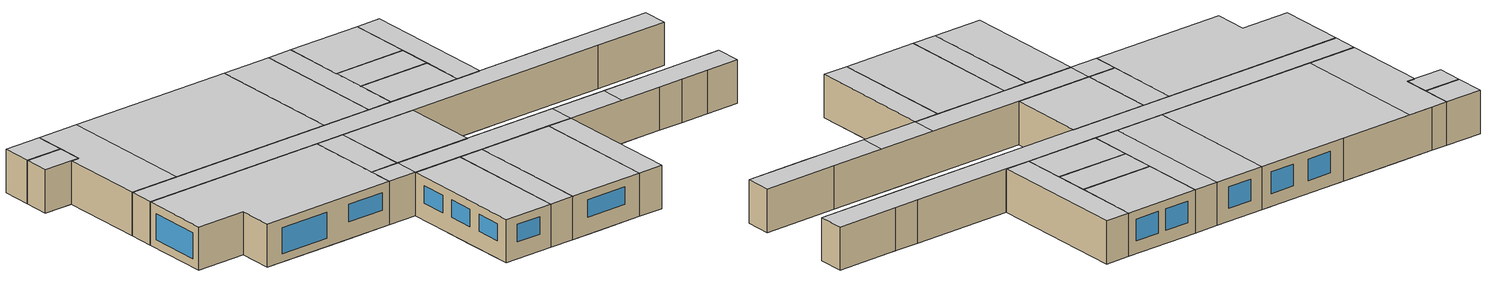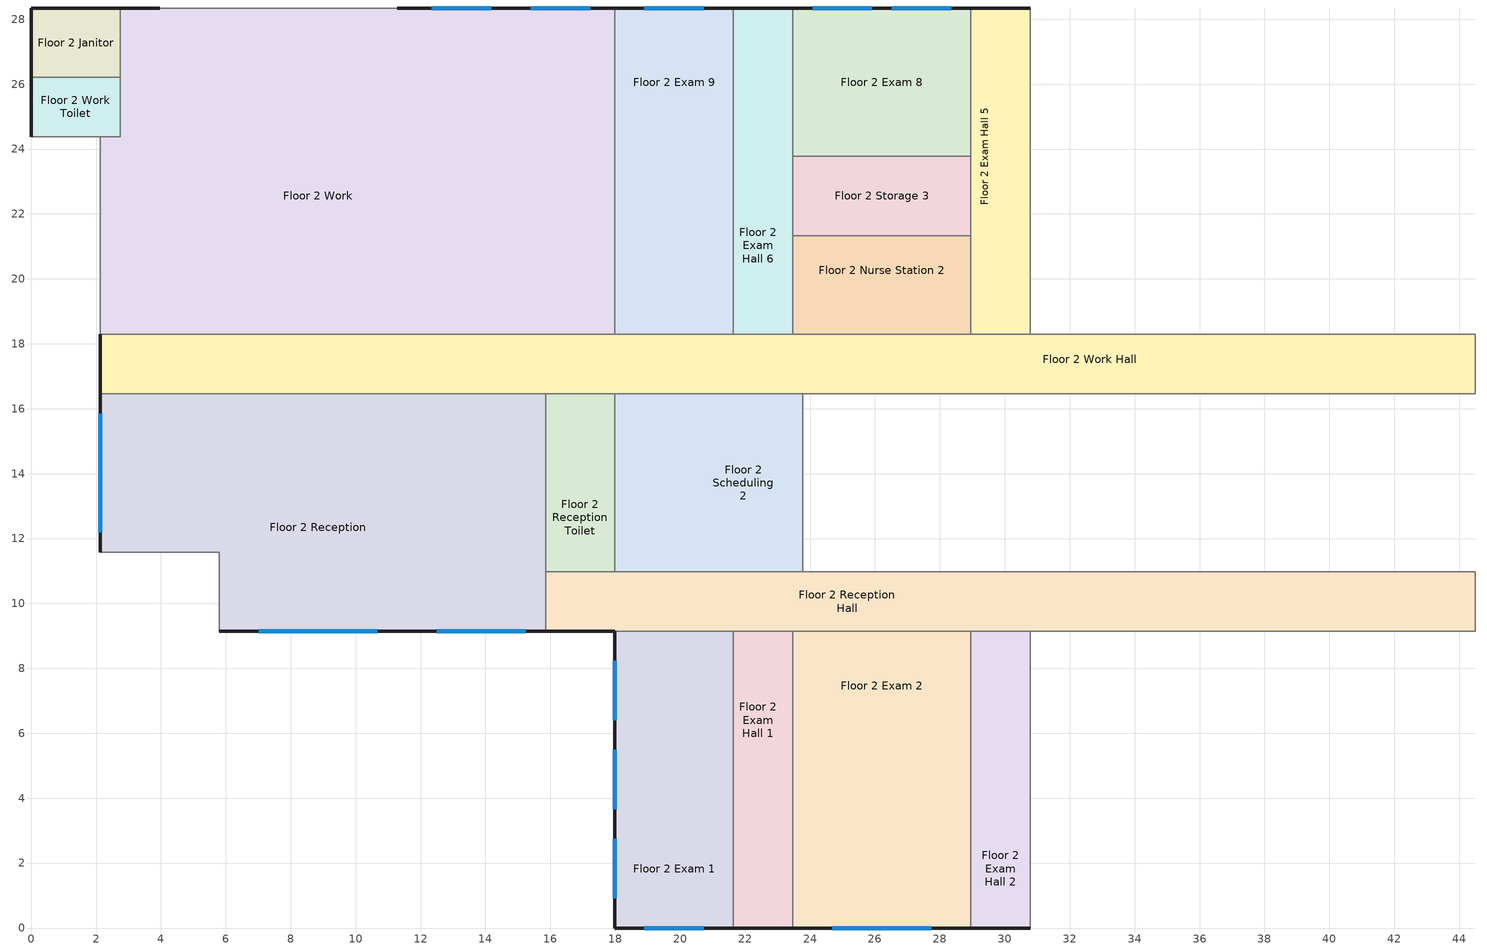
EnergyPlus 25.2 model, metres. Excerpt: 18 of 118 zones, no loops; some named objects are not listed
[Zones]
Floor 2 Exam 1
 floor to Floor 1 Vestibule (int_slab_floor): 17.98,7.92 20.73,7.92 20.73,5.49 17.98,5.49 z3.05
 floor to Floor 1 Pre-Op Toilet (int_slab_floor): 17.98,5.49 20.73,5.49 20.73,3.66 17.98,3.66 z3.05
 floor to Floor 1 Step Down (int_slab_floor): 17.98,3.66 21.64,3.66 21.64,0 17.98,0 z3.05
 floor to Floor 1 Pre-Op Room 1 (int_slab_floor): 17.98,9.14 20.73,9.14 20.73,7.92 17.98,7.92 z3.05
 floor to Floor 1 Pre-Op Hall (int_slab_floor): 21.64,9.14 21.64,3.66 20.73,3.66 20.73,9.14 z3.05
 wall outside (nonres_ext_wall_mid): 17.98,9.14 17.98,0 21.64,0 z3.05:6.1
 wall to Floor 2 Exam Hall 1 (int_wall): 21.64,0 21.64,9.14 z3.05:6.1
 wall to Floor 2 Reception Hall (int_wall): 21.64,9.14 17.98,9.14 z3.05:6.1
 window (NonresWindow_U_0.248_SHGC_South_0.21): 18.9,0 20.73,0 z4.27:5.49
 window (NonresWindow_U_0.248_SHGC_West_0.21): 17.98,2.74 17.98,0.91 / 17.98,8.23 17.98,6.4 / 17.98,5.49 17.98,3.66 z4.27:5.49
 ceiling to Floor 3 Undeveloped 1 (int_slab_ceiling): 21.64,0 21.64,9.14 17.98,9.14 17.98,0 z6.1
Floor 2 Exam 2
 floor to Floor 1 Recovery Room (int_slab_floor): 28.96,0 25.6,0 25.6,3.66 28.96,3.66 z3.05
 floor to Floor 1 Nurse Hall (int_slab_floor): 23.47,3.66 23.47,6.1 28.96,6.1 28.96,3.66 z3.05
 floor to Floor 1 Step Down (int_slab_floor): 23.47,3.66 25.6,3.66 25.6,0 23.47,0 z3.05
 floor to Floor 1 Nurse Station (int_slab_floor): 23.47,6.1 23.47,8.84 28.96,8.84 28.96,6.1 z3.05
 floor to Floor 1 Pre-Op Room 2 (int_slab_floor): 23.47,9.14 27.13,9.14 27.13,8.84 23.47,8.84 z3.05
 floor to Floor 1 Nourishment (int_slab_floor): 28.96,8.84 27.13,8.84 27.13,9.14 28.96,9.14 z3.05
 wall outside (nonres_ext_wall_mid): 23.47,0 28.96,0 z3.05:6.1
 wall to Floor 2 Exam Hall 2 (int_wall): 28.96,0 28.96,9.14 z3.05:6.1
 wall to Floor 2 Exam Hall 1 (int_wall): 23.47,9.14 23.47,0 z3.05:6.1
 wall to Floor 2 Reception Hall (int_wall): 28.96,9.14 23.47,9.14 z3.05:6.1
 window (NonresWindow_U_0.248_SHGC_South_0.21): 24.69,0 27.74,0 z4.27:5.49
 ceiling to Floor 3 Undeveloped 1 (int_slab_ceiling): 28.96,0 28.96,9.14 23.47,9.14 23.47,0 z6.1
Floor 2 Exam 8
 floor to Floor 1 Locker Room (int_slab_floor): 28.96,28.35 28.96,23.77 23.47,23.77 23.47,28.35 z3.05
 wall outside (nonres_ext_wall_mid): 28.96,28.35 23.47,28.35 z3.05:6.1
 wall to Floor 2 Exam Hall 5 (int_wall): 28.96,23.77 28.96,28.35 z3.05:6.1
 wall to Floor 2 Exam Hall 6 (int_wall): 23.47,28.35 23.47,23.77 z3.05:6.1
 wall to Floor 2 Storage 3 (int_wall): 23.47,23.77 28.96,23.77 z3.05:6.1
 window (NonresWindow_U_0.248_SHGC_North_0.21): 28.35,28.35 26.52,28.35 / 25.91,28.35 24.08,28.35 z3.96:5.49
 ceiling to Floor 3 Office (int_slab_ceiling): 28.96,23.77 28.96,28.35 23.47,28.35 23.47,23.77 z6.1
Floor 2 Exam 9
 floor to Floor 1 Pre-Op Hall (int_slab_floor): 21.64,18.29 20.73,18.29 20.73,23.77 21.64,23.77 z3.05
 floor to Floor 1 Procedure Room (int_slab_floor): 21.64,28.35 21.64,23.77 17.98,23.77 17.98,28.35 z3.05
 floor to Floor 1 Office (int_slab_floor): 17.98,23.77 20.73,23.77 20.73,18.29 17.98,18.29 z3.05
 wall outside (nonres_ext_wall_mid): 21.64,28.35 17.98,28.35 z3.05:6.1
 wall to Floor 2 Work (int_wall): 17.98,28.35 17.98,18.29 z3.05:6.1
 wall to Floor 2 Exam Hall 6 (int_wall): 21.64,18.29 21.64,28.35 z3.05:6.1
 wall to Floor 2 Work Hall (int_wall): 17.98,18.29 21.64,18.29 z3.05:6.1
 window (NonresWindow_U_0.248_SHGC_North_0.21): 20.73,28.35 18.9,28.35 z3.96:5.49
 ceiling to Floor 3 Office (int_slab_ceiling): 17.98,28.35 17.98,18.29 21.64,18.29 21.64,28.35 z6.1
Floor 2 Exam Hall 1
 floor to Floor 1 Pre-Op Hall (int_slab_floor): 23.16,3.66 21.64,3.66 21.64,9.14 23.16,9.14 z3.05
 floor to Floor 1 Pre-Op Room 2 (int_slab_floor): 23.47,9.14 23.47,8.84 23.16,8.84 23.16,9.14 z3.05
 floor to Floor 1 Nurse Station (int_slab_floor): 23.47,8.84 23.47,6.1 23.16,6.1 23.16,8.84 z3.05
 floor to Floor 1 Nurse Hall (int_slab_floor): 23.47,6.1 23.47,3.66 23.16,3.66 23.16,6.1 z3.05
 floor to Floor 1 Step Down (int_slab_floor): 21.64,0 21.64,3.66 23.47,3.66 23.47,0 z3.05
 wall outside (nonres_ext_wall_mid): 21.64,0 23.47,0 z3.05:6.1
 wall to Floor 2 Reception Hall (int_wall): 23.47,9.14 21.64,9.14 z3.05:6.1
 ceiling to Floor 3 Undeveloped 1 (int_slab_ceiling): 23.47,9.14 21.64,9.14 21.64,0 23.47,0 z6.1
Floor 2 Exam Hall 2
 floor to Floor 1 Recovery Room (int_slab_floor): 28.96,0 28.96,3.66 30.78,3.66 30.78,0 z3.05
 floor to Floor 1 Nurse Hall (int_slab_floor): 28.96,3.66 28.96,6.1 30.78,6.1 30.78,3.66 z3.05
 floor to Floor 1 Nurse Station (int_slab_floor): 28.96,6.1 28.96,8.84 30.78,8.84 30.78,6.1 z3.05
 floor to Floor 1 Nourishment (int_slab_floor): 28.96,9.14 29.26,9.14 29.26,8.84 28.96,8.84 z3.05
 floor to Floor 1 Clean (int_slab_floor): 30.78,8.84 29.26,8.84 29.26,9.14 30.78,9.14 z3.05
 wall outside (nonres_ext_wall_mid): 28.96,0 30.78,0 z3.05:6.1
 wall to Floor 2 Reception Hall (int_wall): 30.78,9.14 28.96,9.14 z3.05:6.1
 wall to Floor 2 Exam 3 (int_wall): 30.78,0 30.78,9.14 z3.05:6.1
 ceiling to Floor 3 Undeveloped 1 (int_slab_ceiling): 30.78,9.14 28.96,9.14 28.96,0 30.78,0 z6.1
Floor 2 Exam Hall 5
 floor to Floor 1 Locker Room Hall (int_slab_floor): 28.96,19.2 30.78,19.2 30.78,18.29 28.96,18.29 z3.05
 floor to Floor 1 Locker Room (int_slab_floor): 28.96,28.35 29.87,28.35 29.87,19.2 28.96,19.2 z3.05
 floor to Floor 1 Lounge (int_slab_floor): 30.78,28.35 30.78,19.2 29.87,19.2 29.87,28.35 z3.05
 wall outside (nonres_ext_wall_mid): 30.78,28.35 28.96,28.35 z3.05:6.1
 wall to Floor 2 Work Hall (int_wall): 28.96,18.29 30.78,18.29 z3.05:6.1
 wall to Floor 2 Exam 7 (int_wall): 30.78,18.29 30.78,28.35 z3.05:6.1
 wall to Floor 2 Storage 3 (int_wall): 28.96,23.77 28.96,21.34 z3.05:6.1
 wall to Floor 2 Nurse Station 2 (int_wall): 28.96,21.34 28.96,18.29 z3.05:6.1
 ceiling to Floor 3 Office (int_slab_ceiling): 28.96,18.29 30.78,18.29 30.78,28.35 28.96,28.35 z6.1
Floor 2 Exam Hall 6
 floor to Floor 1 Locker Room (int_slab_floor): 23.47,19.2 23.16,19.2 23.16,28.35 23.47,28.35 z3.05
 floor to Floor 1 Procedure Room (int_slab_floor): 21.64,28.35 23.16,28.35 23.16,23.77 21.64,23.77 z3.05
 floor to Floor 1 Pre-Op Hall (int_slab_floor): 21.64,23.77 23.16,23.77 23.16,18.29 21.64,18.29 z3.05
 floor to Floor 1 Locker Room Hall (int_slab_floor): 23.16,18.29 23.16,19.2 23.47,19.2 23.47,18.29 z3.05
 wall outside (nonres_ext_wall_mid): 23.47,28.35 21.64,28.35 z3.05:6.1
 wall to Floor 2 Work Hall (int_wall): 21.64,18.29 23.47,18.29 z3.05:6.1
 wall to Floor 2 Nurse Station 2 (int_wall): 23.47,18.29 23.47,21.34 z3.05:6.1
 wall to Floor 2 Storage 3 (int_wall): 23.47,21.34 23.47,23.77 z3.05:6.1
 ceiling to Floor 3 Office (int_slab_ceiling): 23.47,28.35 21.64,28.35 21.64,18.29 23.47,18.29 z6.1
Floor 2 Janitor
 floor to Floor 1 Elevator Pump Room (int_slab_floor): 0,26.21 0,28.35 2.74,28.35 2.74,26.21 z3.05
 wall outside (nonres_ext_wall_mid): 2.74,28.35 0,28.35 0,26.21 z3.05:6.1
 wall to Floor 2 Work (int_wall): 2.74,26.21 2.74,28.35 z3.05:6.1
 wall to Floor 2 Work Toilet (int_wall): 0,26.21 2.74,26.21 z3.05:6.1
 ceiling to Floor 3 Janitor (int_slab_ceiling): 0,28.35 0,26.21 2.74,26.21 2.74,28.35 z6.1
Floor 2 Nurse Station 2
 floor to Floor 1 Locker Room (int_slab_floor): 28.96,21.34 28.96,19.2 23.47,19.2 23.47,21.34 z3.05
 floor to Floor 1 Locker Room Hall (int_slab_floor): 23.47,18.29 23.47,19.2 28.96,19.2 28.96,18.29 z3.05
 wall to Floor 2 Work Hall (int_wall): 23.47,18.29 28.96,18.29 z3.05:6.1
 wall to Floor 2 Storage 3 (int_wall): 28.96,21.34 23.47,21.34 z3.05:6.1
 ceiling to Floor 3 Office (int_slab_ceiling): 28.96,21.34 23.47,21.34 23.47,18.29 28.96,18.29 z6.1
Floor 2 Reception
 floor to Floor 1 Lobby Hall (int_slab_floor): 11.89,15.54 5.79,15.54 5.79,16.46 11.89,16.46 z3.05
 floor to Floor 1 Reception (int_slab_floor): 11.89,16.46 15.85,16.46 15.85,9.14 11.89,9.14 z3.05
 floor to Floor 1 Cafe (int_slab_floor): 5.79,9.14 5.79,15.54 11.89,15.54 11.89,9.14 z3.05
 floor to Floor 1 Lobby (int_slab_floor): 2.13,16.46 5.79,16.46 5.79,11.58 2.13,11.58 z3.05
 wall outside (nonres_ext_wall_mid): 5.79,9.14 15.85,9.14 / 2.13,16.46 2.13,11.58 z3.05:6.1
 wall to Floor 2 Work Hall (int_wall): 15.85,16.46 2.13,16.46 z3.05:6.1
 wall to SW Stair (int_wall): 2.13,11.58 5.79,11.58 5.79,9.14 z3.05:6.1
 wall to Floor 2 Reception Hall (int_wall): 15.85,9.14 15.85,10.97 z3.05:6.1
 wall to Floor 2 Reception Toilet (int_wall): 15.85,10.97 15.85,16.46 z3.05:6.1
 window (NonresWindow_U_0.248_SHGC_South_0.21): 7.01,9.14 10.67,9.14 z3.66:5.49; 12.5,9.14 15.24,9.14 z4.27:5.49
 window (NonresWindow_U_0.248_SHGC_West_0.21): 2.13,15.85 2.13,12.19 z3.66:5.49
 ceiling to Floor 3 Undeveloped 2 (int_slab_ceiling): 2.13,16.46 2.13,11.58 5.79,11.58 5.79,9.14 15.85,9.14 15.85,16.46 z6.1
Floor 2 Reception Hall
 floor to Floor 1 Scheduling (int_slab_floor): 15.85,10.97 17.98,10.97 17.98,9.14 15.85,9.14 z3.05
 floor to Floor 1 Pre-Op Hall (int_slab_floor): 20.73,10.97 23.16,10.97 23.16,9.14 20.73,9.14 z3.05
 floor to Floor 1 Pre-Op Room 2 (int_slab_floor): 27.13,10.97 27.13,9.14 23.16,9.14 23.16,10.97 z3.05
 floor to Floor 1 Nourishment (int_slab_floor): 27.13,10.97 29.26,10.97 29.26,9.14 27.13,9.14 z3.05
 floor to Floor 1 Clean (int_slab_floor): 29.26,10.97 32,10.97 32,9.14 29.26,9.14 z3.05
 floor to Floor 1 Dictation (int_slab_floor): 32,10.97 34.75,10.97 34.75,9.14 32,9.14 z3.05
 floor to Floor 1 Soil (int_slab_floor): 34.75,10.97 37.49,10.97 37.49,9.14 34.75,9.14 z3.05
 floor to Floor 1 Sterile Hall (int_slab_floor): 44.5,9.14 42.06,9.14 42.06,10.97 44.5,10.97 z3.05
 floor to Floor 1 Pre-Op Room 1 (int_slab_floor): 20.73,9.14 17.98,9.14 17.98,10.97 20.73,10.97 z3.05
 floor to Floor 1 Soil Work (int_slab_floor): 37.49,9.75 42.06,9.75 42.06,9.14 37.49,9.14 z3.05
 floor to Floor 1 Clean Work (int_slab_floor): 42.06,9.75 37.49,9.75 37.49,10.97 42.06,10.97 z3.05
 wall outside (nonres_ext_wall_mid): 15.85,9.14 17.98,9.14 z3.05:6.1
 wall to Floor 2 Office Hall (int_wall): 44.5,9.14 44.5,10.97 z3.05:6.1
 wall to Floor 2 Scheduling 1 (int_wall): 44.5,10.97 39.01,10.97 z3.05:6.1
 wall to Floor 2 Exam 3 (int_wall): 30.78,9.14 38.1,9.14 z3.05:6.1
 wall to Floor 2 Exam Hall 3 (int_wall): 38.1,9.14 39.93,9.14 z3.05:6.1
 wall to Floor 2 Dictation (int_wall): 39.93,9.14 42.06,9.14 z3.05:6.1
 wall to Floor 2 Lounge (int_wall): 42.06,9.14 44.5,9.14 z3.05:6.1
 wall to Floor 2 X-Ray (int_wall): 39.01,10.97 23.77,10.97 z3.05:6.1
 wall to Floor 2 Scheduling 2 (int_wall): 23.77,10.97 17.98,10.97 z3.05:6.1
 wall to Floor 2 Reception Toilet (int_wall): 17.98,10.97 15.85,10.97 z3.05:6.1
 ceiling to Floor 3 Undeveloped 2 (int_slab_ceiling): 15.85,9.14 17.98,9.14 17.98,10.97 15.85,10.97 z6.1
 ceiling to Floor 3 Undeveloped 1 (int_slab_ceiling): 17.98,10.97 17.98,9.14 30.78,9.14 30.78,10.97 z6.1
 ceiling to Floor 3 Physical Therapy 2 (int_slab_ceiling): 44.5,9.14 44.5,10.97 35.05,10.97 35.05,9.14 z6.1
 ceiling to Floor 3 Treatment (int_slab_ceiling): 30.78,10.97 30.78,9.14 35.05,9.14 35.05,10.97 z6.1
Floor 2 Reception Toilet
 floor to Floor 1 Reception Hall (int_slab_floor): 17.98,16.46 17.98,14.33 15.85,14.33 15.85,16.46 z3.05
 floor to Floor 1 Scheduling (int_slab_floor): 15.85,10.97 15.85,14.33 17.98,14.33 17.98,10.97 z3.05
 wall to Floor 2 Scheduling 2 (int_wall): 17.98,10.97 17.98,16.46 z3.05:6.1
 wall to Floor 2 Work Hall (int_wall): 17.98,16.46 15.85,16.46 z3.05:6.1
 ceiling to Floor 3 Undeveloped 2 (int_slab_ceiling): 15.85,16.46 15.85,10.97 17.98,10.97 17.98,16.46 z6.1
Floor 2 Scheduling 2
 floor to Floor 1 Pre-Op Room 2 (int_slab_floor): 23.77,10.97 23.16,10.97 23.16,16.46 23.77,16.46 z3.05
 floor to Floor 1 Pre-Op Room 1 (int_slab_floor): 17.98,10.97 17.98,14.33 20.73,14.33 20.73,10.97 z3.05
 floor to Floor 1 Reception Hall (int_slab_floor): 17.98,16.46 20.73,16.46 20.73,14.33 17.98,14.33 z3.05
 floor to Floor 1 Pre-Op Hall (int_slab_floor): 20.73,16.46 23.16,16.46 23.16,10.97 20.73,10.97 z3.05
 wall to Floor 2 X-Ray (int_wall): 23.77,10.97 23.77,16.46 z3.05:6.1
 wall to Floor 2 Work Hall (int_wall): 23.77,16.46 17.98,16.46 z3.05:6.1
 ceiling to Floor 3 Undeveloped 1 (int_slab_ceiling): 17.98,10.97 23.77,10.97 23.77,16.46 17.98,16.46 z6.1
Floor 2 Storage 3
 floor to Floor 1 Locker Room (int_slab_floor): 28.96,21.34 23.47,21.34 23.47,23.77 28.96,23.77 z3.05
 ceiling to Floor 3 Office (int_slab_ceiling): 23.47,21.34 28.96,21.34 28.96,23.77 23.47,23.77 z6.1
Floor 2 Work
 floor to Floor 1 Elevator Pump Room (int_slab_floor): 2.74,28.35 3.96,28.35 3.96,26.21 2.74,26.21 z3.05
 floor to Floor 1 MRI Toilet (int_slab_floor): 15.54,25.6 15.54,28.35 17.37,28.35 17.37,25.6 z3.05
 floor to Floor 1 Lobby (int_slab_floor): 3.96,28.35 6.4,28.35 6.4,25.91 5.79,25.91 5.79,18.29 2.13,18.29 2.13,24.38 2.74,24.38 2.74,26.21 3.96,26.21 z3.05
 floor to Floor 1 MRI Control Room (int_slab_floor): 12.8,28.35 12.8,25.91 6.4,25.91 6.4,28.35 z3.05
 floor to Floor 1 MRI Hall (int_slab_floor): 15.54,25.6 17.37,25.6 17.37,23.77 11.89,23.77 11.89,25.91 12.8,25.91 12.8,26.82 15.54,26.82 z3.05
 floor to Floor 1 Lobby Hall (int_slab_floor): 5.79,18.29 5.79,19.2 11.89,19.2 11.89,18.29 z3.05
 floor to Floor 1 Reception (int_slab_floor): 11.89,23.77 14.33,23.77 14.33,18.29 11.89,18.29 z3.05
 floor to Floor 1 MRI Room (int_slab_floor): 11.89,25.91 11.89,19.2 5.79,19.2 5.79,25.91 z3.05
 floor to Floor 1 Procedure Room (int_slab_floor): 17.98,28.35 17.98,23.77 17.37,23.77 17.37,28.35 z3.05
 floor to Floor 1 Office (int_slab_floor): 14.33,23.77 17.98,23.77 17.98,18.29 14.33,18.29 z3.05
 floor to Floor 1 Dressing Room (int_slab_floor): 12.8,28.35 15.54,28.35 15.54,26.82 12.8,26.82 z3.05
 wall outside (nonres_ext_wall_mid): 17.98,28.35 11.28,28.35 / 3.96,28.35 2.74,28.35 z3.05:6.1
 wall to Floor 2 Work Toilet (int_wall): 2.74,26.21 2.74,24.38 2.13,24.38 z3.05:6.1
 wall to NW Elevator (int_wall): 2.13,24.38 2.13,18.29 z3.05:6.1
 wall to Floor 2 Work Hall (int_wall): 2.13,18.29 17.98,18.29 z3.05:6.1
 wall to NW Stair (int_wall): 11.28,28.35 3.96,28.35 z3.05:6.1
 window (NonresWindow_U_0.248_SHGC_North_0.21): 17.22,28.35 15.39,28.35 / 14.17,28.35 12.34,28.35 z3.96:5.49
 ceiling to Floor 3 Elevator Hall (int_slab_ceiling): 2.13,18.29 5.79,18.29 5.79,28.35 2.74,28.35 2.74,24.38 2.13,24.38 z6.1
 ceiling to Floor 3 Office (int_slab_ceiling): 17.98,28.35 5.79,28.35 5.79,18.29 17.98,18.29 z6.1
Floor 2 Work Hall
 floor to Floor 1 Reception (int_slab_floor): 14.33,16.76 15.85,16.76 15.85,16.46 11.89,16.46 11.89,18.29 14.33,18.29 z3.05
 floor to Floor 1 Lobby (int_slab_floor): 2.13,18.29 5.79,18.29 5.79,16.46 2.13,16.46 z3.05
 floor to Floor 1 Lobby Hall (int_slab_floor): 5.79,18.29 11.89,18.29 11.89,16.46 5.79,16.46 z3.05
 floor to Floor 1 Pre-Op Room 2 (int_slab_floor): 23.16,16.46 23.16,16.76 27.13,16.76 27.13,16.46 z3.05
 floor to Floor 1 Office (int_slab_floor): 20.73,18.29 20.73,16.76 14.33,16.76 14.33,18.29 z3.05
 floor to Floor 1 Pre-Op Hall (int_slab_floor): 20.73,18.29 23.16,18.29 23.16,16.46 20.73,16.46 z3.05
 floor to Floor 1 Nourishment (int_slab_floor): 27.13,16.46 27.13,16.76 29.26,16.76 29.26,16.46 z3.05
 floor to Floor 1 Sterile Hall (int_slab_floor): 42.06,16.46 42.06,18.29 44.5,18.29 44.5,16.46 z3.05
 floor to Floor 1 Nurse Janitor (int_slab_floor): 29.26,16.46 29.26,16.76 32,16.76 32,16.46 z3.05
 floor to Floor 1 Sterile Storage (int_slab_floor): 32,16.46 32,16.76 42.06,16.76 42.06,16.46 z3.05
 floor to Floor 1 Locker Room Hall (int_slab_floor): 23.16,18.29 42.06,18.29 42.06,16.76 23.16,16.76 z3.05
 floor to Floor 1 Reception Hall (int_slab_floor): 15.85,16.46 15.85,16.76 20.73,16.76 20.73,16.46 z3.05
 wall outside (nonres_ext_wall_mid): 2.13,18.29 2.13,16.46 z3.05:6.1
 wall to Floor 2 Office Hall (int_wall): 44.5,16.46 44.5,18.29 z3.05:6.1
 wall to Floor 2 Nurse Station 1 (int_wall): 44.5,18.29 39.93,18.29 z3.05:6.1
 wall to Floor 2 X-Ray (int_wall): 23.77,16.46 39.01,16.46 z3.05:6.1
 wall to Floor 2 Scheduling 1 (int_wall): 39.01,16.46 44.5,16.46 z3.05:6.1
 wall to Floor 2 Exam 7 (int_wall): 38.1,18.29 30.78,18.29 z3.05:6.1
 wall to Floor 2 Exam Hall 4 (int_wall): 39.93,18.29 38.1,18.29 z3.05:6.1
 ceiling to Floor 3 Office Hall (int_slab_ceiling): 44.5,16.46 44.5,18.29 2.13,18.29 2.13,16.46 z6.1
Floor 2 Work Toilet
 floor to Floor 1 Lobby Toilet (int_slab_floor): 0,24.38 0,26.21 2.74,26.21 2.74,24.38 z3.05
 wall outside (nonres_ext_wall_mid): 0,26.21 0,24.38 z3.05:6.1
 wall to NW Elevator (int_wall): 0,24.38 2.13,24.38 z3.05:6.1
 ceiling to Floor 3 Office Toilet (int_slab_ceiling): 0,24.38 2.74,24.38 2.74,26.21 0,26.21 z6.1
[Building]
OutPatientHealthCare: North Axis {deg}=0; Terrain=City; Loads Convergence Tolerance Value {W}=0.04; Temperature Convergence Tolerance Value {deltaC}=0.2; Solar Distribution=FullInteriorAndExterior; Maximum Number of Warmup Days=50; Minimum Number of Warmup Days=6
[Site:Location]
Site:Location=Albuquerque.Intl.Sunport_NM_USA WMO=723650; Latitude {N+ S-}=35.04; Longitude {W- E+}=-106.62; Time Zone Relative to GMT {GMT+/-}=-7; Elevation {m}=1620
[SizingPeriod:DesignDay] Day of Month=21; Dry-Bulb Temperature Range Modifier Type=DefaultMultipliers; Humidity Condition Type=Wetbulb; Barometric Pressure {Pa}=83318; Rain {Yes/No}=No; Snow on ground {Yes/No}=No; Daylight Savings Time Indicator=No
Name | Month | Day Type | Maximum Dry-Bulb Temperature {C} | Daily Dry-Bulb Temperature Range {C} | Wetbulb at Maximum Dry-Bulb {C} | Wind Speed {m/s} design conditions vs. traditional 6.71 m/s (15 mph) | Wind Direction {Degrees; N=0, S=180} | Solar Model Indicator | Clearness {0.0 to 1.1} | Wind Speed {m/s} design conditions vs. traditional 3.35 m/s (7mph) | ASHRAE Clear Sky Optical Depth for Beam Irradiance (taub) | ASHRAE Clear Sky Optical Depth for Diffuse Irradiance (taud)
Albuquerque.Intl.Sunport_NM_USA Ann Htg 99.6% Condns DB | 12 | WinterDesignDay | -7.9 | 0 | -7.9 | 3.2 | 0 | ASHRAEClearSky | 0
Albuquerque.Intl.Sunport_NM_USA Ann Clg .4% Condns DB=>MWB | 7 | SummerDesignDay | 35.1 | 13.5 | 15.7 |  | 220 | ASHRAETau |  | 4.4 | 0.463 | 1.887
[Site:WaterMainsTemperature]
Calculation Method=Correlation; Annual average outdoor air temperature {C}=13.6333; Maximum difference in monthly average outdoor air temperatures {C}=23.5
[Site:GroundTemperature:FCfactorMethod]
January Ground Temperature {C}=13.7; February Ground Temperature {C}=7; March Ground Temperature {C}=2.1; April Ground Temperature {C}=2.6; May Ground Temperature {C}=4.3; June Ground Temperature {C}=8.8; July Ground Temperature {C}=13.9; August Ground Temperature {C}=17.8; September Ground Temperature {C}=23.2; October Ground Temperature {C}=25.6; November Ground Temperature {C}=24.1; December Ground Temperature {C}=20.5
[Material:NoMass]
CP02 CARPET PAD: VeryRough, 0.21648, 0.9, 0.7, 0.8
Nonres_Exterior_Wall_Insulation_mid: MediumSmooth, 1.29328, 0.9, 0.7, 0.7
[Construction]
InteriorFurnishings: Std Wood 6inch
int_wall: G01 13mm gypsum board, G01 13mm gypsum board
int_slab_floor: 100mm Normalweight concrete floor, CP02 CARPET PAD
int_slab_ceiling: CP02 CARPET PAD, 100mm Normalweight concrete floor
nonres_ext_wall_mid: F07 25mm stucco, G01 16mm gypsum board, Nonres_Exterior_Wall_Insulation_mid, G01 16mm gypsum board
NonresWindow_U_0.248_SHGC_South_0.21: Glazing Layer South
NonresWindow_U_0.248_SHGC_North_0.21: Glazing Layer North
NonresWindow_U_0.248_SHGC_West_0.21: Glazing Layer West
[Material]
Name | Roughness | Thickness {m} | Conductivity {W/m-K} | Density {kg/m3} | Specific Heat {J/kg-K} | Thermal Absorptance | Solar Absorptance | Visible Absorptance | Absorptance:Thermal | Absorptance:Solar | Absorptance:Visible
Std Wood 6inch | MediumSmooth | 0.15 | 0.12 | 540 | 1210 | 0.9 | 0.7 | 0.7
F07 25mm stucco | Smooth | 0.0254 | 0.72 | 1856 | 840 | 0.9 | 0.7 | 0.7
G01 13mm gypsum board | Smooth | 0.0127 | 0.16 | 800 | 1090 |  |  |  | 0.9 | 0.7 | 0.5
G01 16mm gypsum board | MediumSmooth | 0.0159 | 0.16 | 800 | 1090
100mm Normalweight concrete floor | MediumRough | 0.1016 | 2.31 | 2322 | 832
[WindowMaterial:SimpleGlazingSystem] U-Factor {W/m2-K}=1.40821; Solar Heat Gain Coefficient=0.21; Visible Transmittance=0.29
Glazing Layer South; Glazing Layer North; Glazing Layer West
[Zone] Type=1; Multiplier=1; Ceiling Height {m}=-9999; Floor Area {m2}=autocalculate; Part of Total Floor Area=Yes
Name | Volume {m3}
Floor 2 Exam 1 | 101.9406
Floor 2 Exam 2 | 152.911
Floor 2 Exam 8 | 76.4555
Floor 2 Exam 9 | 112.1347
Floor 2 Exam Hall 1; Floor 2 Exam Hall 2; Floor 2 Nurse Station 2 | 50.9703
Floor 2 Exam Hall 5; Floor 2 Exam Hall 6 | 56.0674
Floor 2 Janitor | 17.8396
Floor 2 Reception | 278.6378
Floor 2 Reception Hall | 159.707
Floor 2 Reception Toilet | 35.6792
Floor 2 Scheduling 2 | 96.8436
Floor 2 Storage 3 | 40.7763
Floor 2 Work | 478.5547
Floor 2 Work Hall | 236.1625
Floor 2 Work Toilet | 15.2911
[InternalMass] Construction=InteriorFurnishings
Name | Zone or ZoneList | Surface Area {m2}
Floor 2 Exam 1_InternalMass_1 | Floor 2 Exam 1 | 66.8902
Floor 2 Exam 2_InternalMass_1 | Floor 2 Exam 2 | 100.3353
Floor 2 Exam 8_InternalMass_1 | Floor 2 Exam 8 | 50.1676
Floor 2 Exam 9_InternalMass_1 | Floor 2 Exam 9 | 73.5792
Floor 2 Exam Hall 1_InternalMass_1 | Floor 2 Exam Hall 1 | 33.4451
Floor 2 Exam Hall 2_InternalMass_1 | Floor 2 Exam Hall 2 | 33.4451
Floor 2 Exam Hall 5_InternalMass_1 | Floor 2 Exam Hall 5 | 36.7896
Floor 2 Exam Hall 6_InternalMass_1 | Floor 2 Exam Hall 6 | 36.7896
Floor 2 Janitor_InternalMass_1 | Floor 2 Janitor | 11.7058
Floor 2 Nurse Station 2_InternalMass_1 | Floor 2 Nurse Station 2 | 33.4451
Floor 2 Reception_InternalMass_1 | Floor 2 Reception | 182.8332
Floor 2 Reception Hall_InternalMass_1 | Floor 2 Reception Hall | 104.7946
Floor 2 Reception Toilet_InternalMass_1 | Floor 2 Reception Toilet | 23.4116
Floor 2 Scheduling 2_InternalMass_1 | Floor 2 Scheduling 2 | 63.5457
Floor 2 Storage 3_InternalMass_1 | Floor 2 Storage 3 | 26.7561
Floor 2 Work_InternalMass_1 | Floor 2 Work | 259.3853
Floor 2 Work Hall_InternalMass_1 | Floor 2 Work Hall | 154.9623
Floor 2 Work Toilet_InternalMass_1 | Floor 2 Work Toilet | 10.0335
[People] Fraction Radiant=0.3; Sensible Heat Fraction=AUTOCALCULATE; Activity Level Schedule=ACTIVITY_SCH; Enable ASHRAE 55 Comfort Warnings=No; Mean Radiant Temperature Calculation Type=EnclosureAveraged; Work Efficiency Schedule=WORK_EFF_SCH; Clothing Insulation Calculation Method=ClothingInsulationSchedule; Clothing Insulation Schedule=CLOTHING_SCH; Air Velocity Schedule=AIR_VELO_SCH; Thermal Comfort Model 1 Type=FANGER
Name | Zone or ZoneList or Space or SpaceList | Number of People Schedule | Number of People Calculation Method | People per Floor Area {person/m2} | Number of People
Floor 2 Exam 1 People | Floor 2 Exam 1 | BLDG_OCC_SCH | People/Area | 0.215299
Floor 2 Exam 2 People | Floor 2 Exam 2 | BLDG_OCC_SCH | People/Area | 0.215299
Floor 2 Exam 8 People | Floor 2 Exam 8 | BLDG_OCC_SCH | People/Area | 0.215299
Floor 2 Exam 9 People | Floor 2 Exam 9 | BLDG_OCC_SCH | People/Area | 0.215299
Floor 2 Nurse Station 2 People | Floor 2 Nurse Station 2 | BLDG_OCC_SCH | People/Area | 0.161458
Floor 2 Reception People | Floor 2 Reception | BLDG_OCC_SCH | People/Area | 0.322949
Floor 2 Scheduling 2 People | Floor 2 Scheduling 2 | OFFICE_OCC_w_SB_SCH | People/Area | 0.0538248
Floor 2 Work People | Floor 2 Work | OFFICE_OCC_w_SB_SCH | People/Area | 0.0538248
Floor 2 Exam Hall 1 People | Floor 2 Exam Hall 1 | BLDG_OCC_SCH | People |  | 0.9
Floor 2 Exam Hall 2 People | Floor 2 Exam Hall 2 | BLDG_OCC_SCH | People |  | 0.9
Floor 2 Exam Hall 5 People | Floor 2 Exam Hall 5 | BLDG_OCC_SCH | People |  | 0.99
Floor 2 Exam Hall 6 People | Floor 2 Exam Hall 6 | BLDG_OCC_SCH | People |  | 0.99
Floor 2 Janitor People | Floor 2 Janitor | BLDG_OCC_SCH | People |  | 0.126
Floor 2 Reception Hall People | Floor 2 Reception Hall | BLDG_OCC_SCH | People |  | 2.82
Floor 2 Work Hall People | Floor 2 Work Hall | BLDG_OCC_SCH | People |  | 4.17
Floor 2 Work Toilet People | Floor 2 Work Toilet | BLDG_OCC_SCH | People |  | 0.27
Floor 2 Reception Toilet People | Floor 2 Reception Toilet | BLDG_OCC_SCH | People |  | 0.63
[PEOPLE]
Floor 2 Storage 3 People: Zone or ZoneList or Space or SpaceList=Floor 2 Storage 3; Number of People Schedule=BLDG_OCC_SCH; Number of People Calculation Method=People; Number of People=0.288; Fraction Radiant=0.3; Sensible Heat Fraction=AUTOCALCULATE; Activity Level Schedule=ACTIVITY_SCH; Carbon Dioxide Generation Rate {m3/s-W}=3.82e-08; Enable ASHRAE 55 Comfort Warnings=No; Mean Radiant Temperature Calculation Type=EnclosureAveraged; Work Efficiency Schedule=WORK_EFF_SCH; Clothing Insulation Calculation Method=ClothingInsulationSchedule; Clothing Insulation Calculation Method Schedule=AIR_VELO_SCH; Clothing Insulation Schedule=FANGER
[Lights] Design Level Calculation Method=Watts/Area; Return Air Fraction=0; Fraction Radiant=0.7; Fraction Visible=0.2; Fraction Replaceable=1; Return Air Fraction Calculated from Plenum Temperature=No
Name | Zone or ZoneList or Space or SpaceList | Schedule | Watts per Zone Floor Area {W/m2}
Floor 2 Exam 1_Lights | Floor 2 Exam 1 | ltg_sch_exam | 13.6002
Floor 2 Exam 2_Lights | Floor 2 Exam 2 | ltg_sch_exam | 13.6002
Floor 2 Exam 8_Lights | Floor 2 Exam 8 | ltg_sch_exam | 13.6002
Floor 2 Exam 9_Lights | Floor 2 Exam 9 | ltg_sch_exam | 13.6002
Floor 2 Exam Hall 1_Lights | Floor 2 Exam Hall 1 | ltg_sch_corridor | 7.19909
Floor 2 Exam Hall 2_Lights | Floor 2 Exam Hall 2 | ltg_sch_corridor | 7.19909
Floor 2 Exam Hall 5_Lights | Floor 2 Exam Hall 5 | ltg_sch_corridor | 7.19909
Floor 2 Exam Hall 6_Lights | Floor 2 Exam Hall 6 | ltg_sch_corridor | 7.19909
Floor 2 Janitor_Lights | Floor 2 Janitor | ltg_sch_storage | 3.578992
Floor 2 Nurse Station 2_Lights | Floor 2 Nurse Station 2 | ltg_sch_nurse | 10.9415
Floor 2 Reception_Lights | Floor 2 Reception | ltg_sch_reception | 8.180564
Floor 2 Reception Hall_Lights | Floor 2 Reception Hall | ltg_sch_corridor | 7.19909
Floor 2 Reception Toilet_Lights | Floor 2 Reception Toilet | ltg_sch_toilet | 7.56703
Floor 2 Scheduling 2_Lights | Floor 2 Scheduling 2 | ltg_sch_office | 7.46477
Floor 2 Storage 3_Lights | Floor 2 Storage 3 | ltg_sch_storage | 3.578992
Floor 2 Work_Lights | Floor 2 Work | ltg_sch_office | 7.46477
Floor 2 Work Hall_Lights | Floor 2 Work Hall | ltg_sch_corridor | 7.19909
Floor 2 Work Toilet_Lights | Floor 2 Work Toilet | ltg_sch_toilet | 7.56703
[ElectricEquipment] Schedule=BLDG_EQUIP_SCH; Design Level Calculation Method=EquipmentLevel; Fraction Latent=0; Fraction Radiant=0.5; Fraction Lost=0
Name | Zone or ZoneList or Space or SpaceList | Design Level {W}
Floor 2 Exam 1_PlugMisc_Equip | Floor 2 Exam 1 | 395.9899
Floor 2 Exam 2_PlugMisc_Equip | Floor 2 Exam 2 | 593.9849
Floor 2 Exam 8_PlugMisc_Equip | Floor 2 Exam 8 | 296.9924
Floor 2 Exam 9_PlugMisc_Equip | Floor 2 Exam 9 | 435.5889
Floor 2 Exam Hall 1_PlugMisc_Equip | Floor 2 Exam Hall 1 | 72.0742
Floor 2 Exam Hall 2_PlugMisc_Equip | Floor 2 Exam Hall 2 | 72.0742
Floor 2 Exam Hall 5_PlugMisc_Equip | Floor 2 Exam Hall 5 | 79.2816
Floor 2 Exam Hall 6_PlugMisc_Equip | Floor 2 Exam Hall 6 | 79.2816
Floor 2 Janitor_PlugMisc_Equip | Floor 2 Janitor | 6.3211
Floor 2 Nurse Station 2_PlugMisc_Equip | Floor 2 Nurse Station 2 | 360.0364
Floor 2 Reception_PlugMisc_Equip | Floor 2 Reception | 1082.37
Floor 2 Reception Hall_PlugMisc_Equip | Floor 2 Reception Hall | 225.8324
Floor 2 Reception Toilet_PlugMisc_Equip | Floor 2 Reception Toilet | 50.4519
Floor 2 Scheduling 2_PlugMisc_Equip | Floor 2 Scheduling 2 | 376.1904
Floor 2 Storage 3_PlugMisc_Equip | Floor 2 Storage 3 | 14.4483
Floor 2 Work_PlugMisc_Equip | Floor 2 Work | 1535.56
Floor 2 Work Hall_PlugMisc_Equip | Floor 2 Work Hall | 333.9437
Floor 2 Work Toilet_PlugMisc_Equip | Floor 2 Work Toilet | 21.6223
[Exterior:Lights] Control Option=AstronomicalClock
Name | Schedule | Design Level {W}
Exterior_Lights_a | Exterior_lighting_schedule_a | 180.55
Exterior_Lights_b | Exterior_lighting_schedule_b_2016 | 1040.09
Exterior_Lights_c | Exterior_lighting_schedule_c_2016 | 2850.15
[ZoneInfiltration:DesignFlowRate] Schedule=INFIL_SCH; Design Flow Rate Calculation Method=Flow/ExteriorWallArea; Flow per Exterior Surface Area {m3/s-m2}=0.000569572; Constant Term Coefficient=0; Temperature Term Coefficient=0; Velocity Term Coefficient=0.224; Velocity Squared Term Coefficient=0
Name | Zone or ZoneList
Floor 2 Exam 1_Infiltration | Floor 2 Exam 1
Floor 2 Exam 2_Infiltration | Floor 2 Exam 2
Floor 2 Exam 8_Infiltration | Floor 2 Exam 8
Floor 2 Exam 9_Infiltration | Floor 2 Exam 9
Floor 2 Janitor_Infiltration | Floor 2 Janitor
Floor 2 Reception_Infiltration | Floor 2 Reception
Floor 2 Work_Infiltration | Floor 2 Work
Floor 2 Work Toilet_Infiltration | Floor 2 Work Toilet
[HVACTemplate:Zone:VRF] Template VRF System Name (F2)=VRF_System_1; Rated Total Heating Capacity Sizing Ratio (F6)=1; Cooling Supply Air Flow Rate (F7)=Autosize; No Cooling Supply Air Flow Rate (F8)=Autosize; Heating Supply Air Flow Rate (F9)=Autosize; No Heating Supply Air Flow Rate (F10)=Autosize; Cooling Outdoor Air Flow Rate (F11)=Autosize; Heating Outdoor Air Flow Rate (F12)=Autosize; No Load Outdoor Air Flow Rate (F13)=Autosize; Supply Air Fan Placement (F22)=DrawThrough; Supply Fan Total Efficiency (F23)=0.7; Supply Fan Delta Pressure (F24)=300; Supply Fan Motor Efficiency (F25)=0.9; Cooling Coil Type (F26)=VariableRefrigerantFlowDX; Cooling Coil Gross Rated Total Capacity (F28)=Autosize; Cooling Coil Gross Rated Sensible Heat Ratio (F29)=Autosize; Heat Pump Heating Coil Type (F30)=VariableRefrigerantFlowDX; Heat Pump Heating Coil Gross Rated Capacity (F32)=Autosize; Zone Terminal Unit On Parasitic Electric Energy Use (F33)=30; Zone Terminal Unit Off Parasitic Electric Energy Use (F34)=20; Zone Cooling Design Supply Air Temperature Input Method (F36)=SupplyAirTemperature; Zone Cooling Design Supply Air Temperature (F37)=12.8; Zone Heating Design Supply Air Temperature Input Method (F39)=SupplyAirTemperature; Zone Heating Design Supply Air Temperature (F40)=50
Name | Template Thermostat Name (F3)
Floor 2 Exam 1 | Thermostat_Floor 2 Exam 1
Floor 2 Exam 2 | Thermostat_Floor 2 Exam 2
Floor 2 Exam 8 | Thermostat_Floor 2 Exam 8
Floor 2 Exam 9 | Thermostat_Floor 2 Exam 9
Floor 2 Exam Hall 1 | Thermostat_Floor 2 Exam Hall 1
Floor 2 Exam Hall 2 | Thermostat_Floor 2 Exam Hall 2
Floor 2 Exam Hall 5 | Thermostat_Floor 2 Exam Hall 5
Floor 2 Exam Hall 6 | Thermostat_Floor 2 Exam Hall 6
Floor 2 Janitor | Thermostat_Floor 2 Janitor
Floor 2 Nurse Station 2 | Thermostat_Floor 2 Nurse Station 2
Floor 2 Reception | Thermostat_Floor 2 Reception
Floor 2 Reception Hall | Thermostat_Floor 2 Reception Hall
Floor 2 Reception Toilet | Thermostat_Floor 2 Reception Toilet
Floor 2 Scheduling 2 | Thermostat_Floor 2 Scheduling 2
Floor 2 Storage 3 | Thermostat_Floor 2 Storage 3
Floor 2 Work | Thermostat_Floor 2 Work
Floor 2 Work Hall | Thermostat_Floor 2 Work Hall
Floor 2 Work Toilet | Thermostat_Floor 2 Work Toilet
[Schedule:Compact]
Exterior_lighting_schedule_a: Through:12/31, For:AllDays, Until: 06:00, 0, Until: 24:00, 1
Exterior_lighting_schedule_b_2016: Through:12/31, For:AllDays, Until: 06:00, 0.5, Until: 24:00, 1
Exterior_lighting_schedule_c_2016: Through:12/31, For:AllDays, Until: 06:00, 0.5, Until: 19:00, 1, Until: 24:00, 0.5
ACTIVITY_SCH: Through: 12/31, For: AllDays, Until: 24:00, 120
WORK_EFF_SCH: Through: 12/31, For: AllDays, Until: 24:00, 0
AIR_VELO_SCH: Through: 12/31, For: AllDays, Until: 24:00, 0.2
CLOTHING_SCH: Through: 04/30, For: AllDays, Until: 24:00, 1, Through: 09/30, For: AllDays, Until: 24:00, 0.5, Through: 12/31, For: AllDays, Until: 24:00, 1
INFIL_SCH: Through: 12/31, For: Weekdays, Until: 06:00, 1, Until: 19:00, 0.25, Until: 24:00, 1, For: Saturday, Until: 06:00, 1, Until: 19:00, 0.25, Until: 24:00, 1, For: SummerDesignDay WinterDesignDay, Until: 06:00, 1, Until: 19:00, 0.25, Until: 24:00, 1, For: Sunday Holidays AllOtherDays, Until: 06:00, 1, Until: 19:00, 1, Until: 24:00, 1
BLDG_EQUIP_SCH: Through: 12/31, For: Weekdays, Until: 04:00, 0.297138, Until: 06:00, 0.49523, Until: 18:00, 0.990461, Until: 20:00, 0.49523, Until: 24:00, 0.297138, For: SummerDesignDay, Until: 04:00, 0.3, Until: 06:00, 0.5, Until: 18:00, 1, Until: 20:00, 0.5, Until: 24:00, 0.3, For: WinterDesignDay, Until: 07:00, 0.3, Until: 09:00, 0.5, Until: 15:00, 0.8, Until: 20:00, 0.5, Until: 24:00, 0.3, For: Saturday, Until: 07:00, 0.297138, Until: 09:00, 0.49523, Until: 15:00, 0.792368, Until: 20:00, 0.49523, Until: 24:00, 0.297138, For: Sunday Holidays AllOtherDays, Until: 08:00, 0.297138, Until: 17:00, 0.49523, Until: 24:00, 0.297138
BLDG_OCC_SCH: Through: 12/31, For: Weekdays, Until: 06:00, 0, Until: 07:00, 0.5, Until: 18:00, 0.9, Until: 19:00, 0.5, Until: 24:00, 0, For: SummerDesignDay, Until: 06:00, 0, Until: 07:00, 0.5, Until: 18:00, 0.9, Until: 19:00, 0.5, Until: 24:00, 0, For: WinterDesignDay, Until: 06:00, 0, Until: 09:00, 0.2, Until: 15:00, 0.3, Until: 19:00, 0.2, Until: 24:00, 0, For: Saturday, Until: 06:00, 0, Until: 09:00, 0.2, Until: 15:00, 0.3, Until: 19:00, 0.2, Until: 24:00, 0, For: Sunday Holidays AllOtherDays, Until: 06:00, 0, Until: 19:00, 0.05, Until: 24:00, 0
OFFICE_OCC_w_SB_SCH: Through: 12/31, For: Weekdays, Until: 06:00, 0, Until: 07:00, 0.5, Until: 08:00, 0.9, Until: 09:00, 0.9, Until: 10:00, 0.9, Until: 11:00, 0.9, Until: 12:00, 0.9, Until: 13:00, 0, Until: 14:00, 0.9, Until: 15:00, 0, Until: 16:00, 0.9, Until: 17:00, 0.9, Until: 18:00, 0.9, Until: 19:00, 0.5, Until: 24:00, 0, For: Saturdays, Until: 06:00, 0, Until: 07:00, 0.05, Until: 08:00, 0.2, Until: 09:00, 0.2, Until: 10:00, 0.3, Until: 11:00, 0.3, Until: 12:00, 0, Until: 13:00, 0.3, Until: 14:00, 0.3, Until: 15:00, 0, Until: 16:00, 0.2, Until: 17:00, 0.2, Until: 18:00, 0.2, Until: 19:00, 0.2, Until: 24:00, 0, For: SummerDesignDay, Until: 06:00, 0, Until: 07:00, 0.5, Until: 18:00, 0.9, Until: 19:00, 0.5, Until: 24:00, 0, For: WinterDesignDay, Until: 06:00, 0, Until: 09:00, 0.2, Until: 15:00, 0.3, Until: 19:00, 0.2, Until: 24:00, 0, For: Sunday Holidays AllOtherDays, Until: 06:00, 0, Until: 19:00, 0.05, Until: 24:00, 0
[SCHEDULE:COMPACT]
ltg_sch_office: Through: 12/31, For: SummerDesignDay, Until: 24:00, 1, For: WinterDesignDay, Until: 24:00, 0, For: Weekdays, Until: 4:00, 0.0625, Until: 6:00, 0.1875, Until: 7:00, 0.375, Until: 18:00, 0.5625, Until: 20:00, 0.375, Until: 22:00, 0.1875, Until: 24:00, 0.0625, For: Saturday, Until: 7:00, 0.0625, Until: 9:00, 0.1875, Until: 15:00, 0.25, Until: 20:00, 0.1875, Until: 24:00, 0.0625, For: AllOtherDays, Until: 8:00, 0.03125, Until: 17:00, 0.0625, Until: 24:00, 0.03125
ltg_sch_nurse; ltg_sch_exam: Through: 12/31, For: SummerDesignDay, Until: 24:00, 1, For: WinterDesignDay, Until: 24:00, 0, For: Weekdays, Until: 4:00, 0.09, Until: 6:00, 0.27, Until: 7:00, 0.54, Until: 18:00, 0.81, Until: 20:00, 0.54, Until: 22:00, 0.27, Until: 24:00, 0.09, For: Saturday, Until: 7:00, 0.09, Until: 9:00, 0.27, Until: 15:00, 0.36, Until: 20:00, 0.27, Until: 24:00, 0.09, For: AllOtherDays, Until: 8:00, 0.045, Until: 17:00, 0.09, Until: 24:00, 0.045
ltg_sch_storage; ltg_sch_toilet: Through: 12/31, For: SummerDesignDay, Until: 24:00, 1, For: WinterDesignDay, Until: 24:00, 0, For: Weekdays, Until: 4:00, 0.055, Until: 6:00, 0.165, Until: 7:00, 0.33, Until: 18:00, 0.495, Until: 20:00, 0.33, Until: 22:00, 0.165, Until: 24:00, 0.055, For: Saturday, Until: 7:00, 0.055, Until: 9:00, 0.165, Until: 15:00, 0.22, Until: 20:00, 0.165, Until: 24:00, 0.055, For: AllOtherDays, Until: 8:00, 0.0275, Until: 17:00, 0.055, Until: 24:00, 0.0275
ltg_sch_corridor: Through: 12/31, For: SummerDesignDay, Until: 24:00, 1, For: WinterDesignDay, Until: 24:00, 0, For: Weekdays, Until: 4:00, 0.0714486, Until: 6:00, 0.214346, Until: 7:00, 0.428692, Until: 18:00, 0.643038, Until: 20:00, 0.428692, Until: 22:00, 0.214346, Until: 24:00, 0.0714486, For: Saturday, Until: 7:00, 0.0714486, Until: 9:00, 0.214346, Until: 15:00, 0.285795, Until: 20:00, 0.214346, Until: 24:00, 0.0714486, For: AllOtherDays, Until: 8:00, 0.0357282, Until: 17:00, 0.0714486, Until: 24:00, 0.0357282
ltg_sch_reception: Through: 12/31, For: SummerDesignDay, Until: 24:00, 1, For: WinterDesignDay, Until: 24:00, 0, For: Weekdays, Until: 4:00, 0.075, Until: 6:00, 0.225, Until: 7:00, 0.45, Until: 18:00, 0.675, Until: 20:00, 0.45, Until: 22:00, 0.225, Until: 24:00, 0.075, For: Saturday, Until: 7:00, 0.075, Until: 9:00, 0.225, Until: 15:00, 0.3, Until: 20:00, 0.225, Until: 24:00, 0.075, For: AllOtherDays, Until: 8:00, 0.0375, Until: 17:00, 0.075, Until: 24:00, 0.0375
